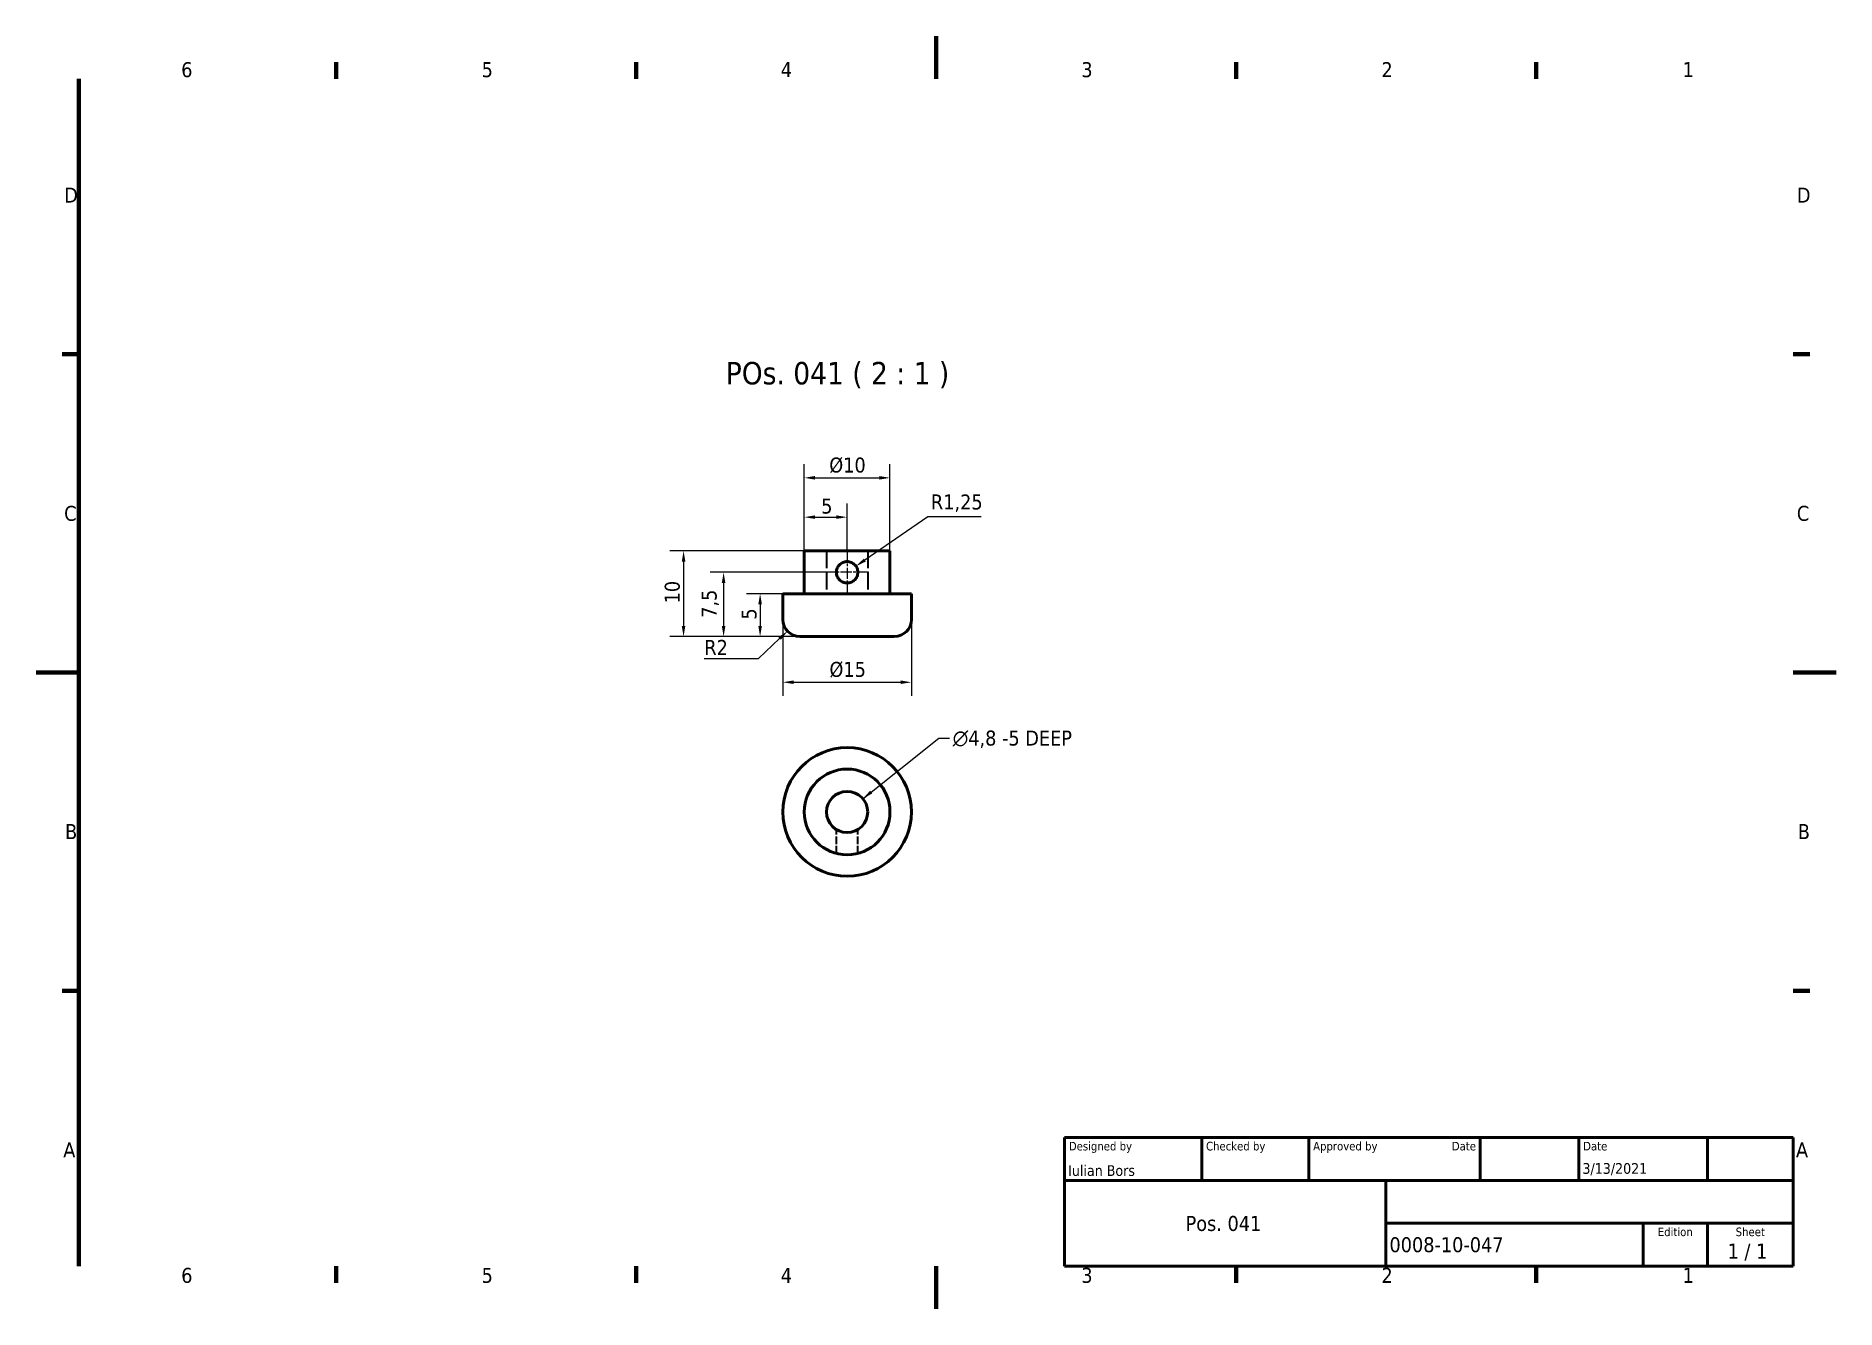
# Model space of a CAD drawing. Header units: millimetres. Extents: x 0 to 210, y 0 to 149.
import ezdxf
from ezdxf.enums import TextEntityAlignment as Align

# ---------------------------------------------------------------- set-up
doc = ezdxf.new("R2010")
doc.units = ezdxf.units.MM
doc.header["$LTSCALE"] = 0.5
doc.linetypes.add('CHAIN', pattern=[0.3543, 0.2362, -0.0295, 0.0591, -0.0295])
doc.linetypes.add('DASHED', pattern=[0.2068, 0.1655, -0.0413])
for name, color, linetype, lineweight in [('Border (ISO)', 7, 'Continuous', 70), ('Center Mark (ISO)', 7, 'Continuous', 25), ('Dimension (ISO)', 7, 'Continuous', 25), ('Hidden (ISO)', 7, 'DASHED', 35), ('Symbol (ISO)', 7, 'Continuous', 25), ('Title (ISO)', 7, 'Continuous', 50), ('Visible (ISO)', 7, 'Continuous', 50)]:
    doc.layers.add(name, color=color, linetype=linetype, lineweight=lineweight)
doc.styles.add('Note Text (ISO)', font='tahoma.ttf')
doc.styles.add('Text Style39', font='tahoma.ttf')
doc.styles.add('Text Style41', font='tahoma.ttf')
doc.styles.add('Text Style45', font='tahoma.ttf')
doc.dimstyles.new('Default - Method 1b (ISO)', dxfattribs={"dimscale": 0.5, "dimtxt": 3.5, "dimasz": 2.5, "dimexe": 3.175, "dimexo": 0, "dimgap": 0.762, "dimtad": 1, "dimtoh": 1, "dimrnd": 1e-08, "dimtxsty": 'Note Text (ISO)', "dimcen": 0.09, "dimdle": 10, "dimclrd": 256, "dimclre": 256, "dimclrt": 256, "dimazin": 2, "dimtfac": 1, "dimtmove": 0, "dimatfit": 3, "dimfxl": 0, "dimtolj": 1, "dimlwd": -1, "dimlwe": -1, "dimarcsym": 0})
doc.dimstyles.new('Default - Method 1b (ISO)$7', dxfattribs={"dimscale": 0.5, "dimtxt": 3.5, "dimasz": 2.5, "dimexe": 3.175, "dimexo": 0, "dimgap": 0.762, "dimtad": 1, "dimtoh": 1, "dimrnd": 1e-08, "dimtxsty": 'Note Text (ISO)', "dimcen": 0.09, "dimdle": 10, "dimclrd": 256, "dimclre": 256, "dimclrt": 256, "dimazin": 2, "dimtfac": 1, "dimtmove": 0, "dimatfit": 3, "dimfxl": 0, "dimtolj": 1, "dimlwd": -1, "dimlwe": -1, "dimarcsym": 0})

# ---------------------------------------------------------------- blocks, each defined once
blk = doc.blocks.new('Borders Default Border')
at = {"layer": 'Border (ISO)'}
for p, q in [((70, 287), (70, 290.9)), ((140, 287), (140, 290.9)), ((280, 287), (280, 290.9)), ((350, 287), (350, 290.9)), ((10, 222.75), (6.1, 222.75)), ((410, 222.75), (413.9, 222.75)), ((10, 74.25), (6.1, 74.25)), ((410, 74.25), (413.9, 74.25)), ((70, 10), (70, 6.1)), ((140, 10), (140, 6.1)), ((280, 10), (280, 6.1)), ((350, 10), (350, 6.1))]:
    blk.add_line(p, q, dxfattribs=at)
at = {"layer": 'Border (ISO)', "flags": 128}
for points in [[(210, 297), (210, 287)], [(10, 10), (10, 287)], [(0, 148.5), (10, 148.5)], [(420, 148.5), (410, 148.5)], [(210, 0), (210, 10)]]:
    blk.add_lwpolyline(points, dxfattribs=at)
at = {"layer": 'Border (ISO)', "char_height": 3.5, "attachment_point": 7, "style": 'Note Text (ISO)'}
for s, insert in [('6', (33.88, 287.33)), ('5', (103.98, 287.33)), ('4', (173.78, 287.4)), ('3', (243.91, 287.33)), ('2', (313.94, 287.4)), ('1', (384.21, 287.4)), ('D', (6.57, 258.13)), ('D', (410.87, 258.13)), ('C', (6.56, 183.81)), ('C', (410.86, 183.81)), ('B', (6.78, 109.63)), ('B', (411.08, 109.63)), ('A', (6.36, 35.38)), ('A', (410.66, 35.38)), ('6', (33.88, 6.03)), ('5', (103.98, 6.03)), ('4', (173.78, 6.1)), ('3', (243.91, 6.03)), ('2', (313.94, 6.1)), ('1', (384.21, 6.1))]:
    blk.add_mtext(s, dxfattribs=dict(at, insert=insert))
blk = doc.blocks.new('*D5')
at = {"layer": 'Defpoints', "color": 0}
for p in [(89.63, 88.44), (75.55, 78.44), (89.13, 78.44)]:
    blk.add_point(p, dxfattribs=at)
at = {"layer": 'Dimension (ISO)'}
for p, q in [((89.63, 88.44), (73.96, 88.44)), ((75.55, 87.19), (75.55, 79.69)), ((89.13, 78.44), (73.96, 78.44))]:
    blk.add_line(p, q, dxfattribs=at)
for points in [[(75.34, 87.19), (75.76, 87.19), (75.55, 88.44)], [(75.34, 79.69), (75.76, 79.69), (75.55, 78.44)]]:
    blk.add_solid(points, dxfattribs=at)
at = {"layer": 'Dimension (ISO)', "insert": (73.35, 82.31), "char_height": 1.75, "attachment_point": 1, "rotation": 90, "style": 'Note Text (ISO)'}
blk.add_mtext('\\A1;10', dxfattribs=at)
blk = doc.blocks.new('*D6')
at = {"layer": 'Defpoints', "color": 0}
for p in [(87.13, 83.44), (84.48, 78.44), (89.13, 78.44)]:
    blk.add_point(p, dxfattribs=at)
at = {"layer": 'Dimension (ISO)'}
for p, q in [((87.13, 83.44), (82.89, 83.44)), ((84.48, 82.19), (84.48, 79.69)), ((89.13, 78.44), (82.89, 78.44))]:
    blk.add_line(p, q, dxfattribs=at)
for points in [[(84.27, 82.19), (84.69, 82.19), (84.48, 83.44)], [(84.27, 79.69), (84.69, 79.69), (84.48, 78.44)]]:
    blk.add_solid(points, dxfattribs=at)
at = {"layer": 'Dimension (ISO)', "insert": (82.31, 80.42), "char_height": 1.75, "attachment_point": 1, "rotation": 90, "style": 'Note Text (ISO)'}
blk.add_mtext('\\A1;5', dxfattribs=at)
blk = doc.blocks.new('*D7')
at = {"layer": 'Defpoints', "color": 0}
for p in [(89.13, 80.44), (87.67, 79.07)]:
    blk.add_point(p, dxfattribs=at)
at = {"layer": 'Dimension (ISO)'}
for p, q in [((84.28, 75.89), (86.76, 78.22)), ((77.97, 75.89), (84.28, 75.89))]:
    blk.add_line(p, q, dxfattribs=at)
blk.add_solid([(86.62, 78.37), (86.9, 78.06), (87.67, 79.07)], dxfattribs=at)
at = {"layer": 'Dimension (ISO)', "insert": (77.97, 78.05), "char_height": 1.75, "attachment_point": 1, "style": 'Note Text (ISO)'}
blk.add_mtext('\\A1;R2', dxfattribs=at)
blk = doc.blocks.new('*D8')
at = {"layer": 'Defpoints', "color": 0}
for p in [(94.63, 92.37), (89.63, 88.44), (94.63, 88.44)]:
    blk.add_point(p, dxfattribs=at)
at = {"layer": 'Dimension (ISO)'}
for p, q in [((89.63, 88.44), (89.63, 93.96)), ((94.63, 88.44), (94.63, 93.96)), ((90.88, 92.37), (93.38, 92.37))]:
    blk.add_line(p, q, dxfattribs=at)
for points in [[(90.88, 92.58), (90.88, 92.17), (89.63, 92.37)], [(93.38, 92.58), (93.38, 92.17), (94.63, 92.37)]]:
    blk.add_solid(points, dxfattribs=at)
at = {"layer": 'Dimension (ISO)', "insert": (91.61, 94.54), "char_height": 1.75, "attachment_point": 1, "style": 'Note Text (ISO)'}
blk.add_mtext('\\A1;5', dxfattribs=at)
blk = doc.blocks.new('*D9')
at = {"layer": 'Defpoints', "color": 0}
for p in [(92.13, 85.94), (80.22, 78.44), (89.13, 78.44)]:
    blk.add_point(p, dxfattribs=at)
at = {"layer": 'Dimension (ISO)'}
for p, q in [((92.13, 85.94), (78.64, 85.94)), ((80.22, 84.69), (80.22, 79.69)), ((89.13, 78.44), (78.64, 78.44))]:
    blk.add_line(p, q, dxfattribs=at)
for points in [[(80.01, 84.69), (80.43, 84.69), (80.22, 85.94)], [(80.01, 79.69), (80.43, 79.69), (80.22, 78.44)]]:
    blk.add_solid(points, dxfattribs=at)
at = {"layer": 'Dimension (ISO)', "insert": (77.66, 80.63), "char_height": 1.75, "attachment_point": 1, "rotation": 90, "style": 'Note Text (ISO)'}
blk.add_mtext('\\A1;7,5', dxfattribs=at)
blk = doc.blocks.new('*D10')
at = {"layer": 'Defpoints', "color": 0}
for p in [(95.66, 86.65), (94.63, 85.94)]:
    blk.add_point(p, dxfattribs=at)
at = {"layer": 'Dimension (ISO)'}
for p, q in [((104.03, 92.42), (96.69, 87.36)), ((110.27, 92.42), (104.03, 92.42))]:
    blk.add_line(p, q, dxfattribs=at)
blk.add_solid([(96.57, 87.53), (96.81, 87.19), (95.66, 86.65)], dxfattribs=at)
at = {"layer": 'Dimension (ISO)', "insert": (104.41, 95.02), "char_height": 1.75, "attachment_point": 1, "style": 'Note Text (ISO)'}
blk.add_mtext('\\A1;R1,25', dxfattribs=at)
blk = doc.blocks.new('*D11')
at = {"layer": 'Defpoints', "color": 0}
for p in [(87.13, 80.44), (102.13, 80.44), (102.13, 73.11)]:
    blk.add_point(p, dxfattribs=at)
at = {"layer": 'Dimension (ISO)'}
for p, q in [((87.13, 80.44), (87.13, 71.53)), ((102.13, 80.44), (102.13, 71.53)), ((88.38, 73.11), (100.88, 73.11))]:
    blk.add_line(p, q, dxfattribs=at)
for points in [[(88.38, 73.32), (88.38, 72.91), (87.13, 73.11)], [(100.88, 73.32), (100.88, 72.91), (102.13, 73.11)]]:
    blk.add_solid(points, dxfattribs=at)
at = {"layer": 'Dimension (ISO)', "insert": (92.57, 75.49), "char_height": 1.75, "attachment_point": 1, "style": 'Note Text (ISO)'}
blk.add_mtext('\\A1;\\fTahoma|b0|i0;\\H1.7500;Ø15', dxfattribs=at)
blk = doc.blocks.new('*D12')
at = {"layer": 'Defpoints', "color": 0}
for p in [(99.63, 96.96), (89.63, 88.44), (99.63, 88.44)]:
    blk.add_point(p, dxfattribs=at)
at = {"layer": 'Dimension (ISO)'}
for p, q in [((89.63, 88.44), (89.63, 98.55)), ((90.88, 96.96), (98.38, 96.96)), ((99.63, 88.44), (99.63, 98.55))]:
    blk.add_line(p, q, dxfattribs=at)
for points in [[(90.88, 97.17), (90.88, 96.75), (89.63, 96.96)], [(98.38, 97.17), (98.38, 96.75), (99.63, 96.96)]]:
    blk.add_solid(points, dxfattribs=at)
at = {"layer": 'Dimension (ISO)', "insert": (92.55, 99.33), "char_height": 1.75, "attachment_point": 1, "style": 'Note Text (ISO)'}
blk.add_mtext('\\A1;\\fTahoma|b0|i0;\\H1.7500;Ø10', dxfattribs=at)
blk = doc.blocks.new('Title Blocks I.A.B')
at = {"layer": 'Title (ISO)'}
for p, q in [((270.07, 130), (100.07, 130)), ((100.07, 130), (100.07, 100)), ((132.07, 120), (132.07, 130)), ((157.07, 120), (157.07, 130)), ((197.07, 120), (197.07, 130)), ((220.07, 120), (220.07, 130)), ((250.07, 120), (250.07, 130)), ((270.07, 100), (270.07, 130)), ((100.07, 120), (270.07, 120)), ((175.07, 120), (175.07, 100)), ((270.07, 110), (175.07, 110)), ((235.07, 100), (235.07, 110)), ((250.07, 100), (250.07, 110)), ((100.07, 100), (270.07, 100))]:
    blk.add_line(p, q, dxfattribs=at)
at = {"layer": 'Title (ISO)', "style": 'Text Style41'}
for s, p in [('Designed by', (101.07, 129)), ('Checked by', (133.07, 129)), ('Approved by', (158.07, 129)), ('Date', (221.07, 129))]:
    blk.add_text(s, height=2, dxfattribs=at).set_placement(p, align=Align.TOP_LEFT)
blk.add_text('Date', height=2, dxfattribs=at).set_placement((196.07, 129), align=Align.TOP_RIGHT)
for s, p in [('Edition', (242.57, 109)), ('Sheet', (260.07, 109))]:
    blk.add_text(s, height=2, dxfattribs=at).set_placement(p, align=Align.TOP_CENTER)
at = {"layer": 'Title (ISO)', "style": 'Note Text (ISO)'}
blk.add_text('1 / 1 ', height=3.5, dxfattribs=at).set_placement((260.07, 103.5), align=Align.MIDDLE_CENTER)
at = {"layer": 'Title (ISO)'}
for tag, p, height, style in [('AUTHOR_001', (100.92, 121.05), 2.5, 'Text Style39'), ('CREATION_DATE_001', (220.91, 121.54), 2.5, 'Text Style39'), ('COMPANY_001', (128.3, 108.21), 3.5, 'Note Text (ISO)'), ('PART_NUMBER_001', (175.88, 103.25), 3.5, 'Note Text (ISO)')]:
    blk.add_attdef(tag, p, '', height=height, dxfattribs=dict(at, style=style))
at = {"layer": 'Title (ISO)', "style": 'Text Style39'}
for tag, p in [('CHECKED_BY', (133.07, 121)), ('ENG_APPROVED_BY', (158.07, 121))]:
    blk.add_attdef(tag, text='', height=2.5, dxfattribs=at).set_placement(p, align=Align.BOTTOM_LEFT)
blk.add_attdef('ENG_APPROVAL_DATE', text='', height=2.5, dxfattribs=at).set_placement((196.07, 121), align=Align.BOTTOM_RIGHT)
at = {"layer": 'Title (ISO)', "style": 'Note Text (ISO)'}
for tag, p in [('TITLE', (222.57, 115)), ('REVISION_NUMBER', (242.57, 103.5))]:
    blk.add_attdef(tag, text='', height=3.5, dxfattribs=at).set_placement(p, align=Align.MIDDLE_CENTER)

msp = doc.modelspace()

# ---------------------------------------------------------------- linework, layer by layer
at = {"layer": 'Center Mark (ISO)', "linetype": 'CHAIN', "ltscale": 11.11157}
for p, q in [((94.6321, 88.4397), (94.6321, 83.4399)), ((97.132, 85.9398), (92.1322, 85.9398))]:
    msp.add_line(p, q, dxfattribs=at)
at = {"layer": 'Hidden (ISO)', "ltscale": 24.17795}
for p, q in [((92.232, 88.4398), (92.232, 83.4398)), ((97.032, 88.4398), (97.032, 83.4398))]:
    msp.add_line(p, q, dxfattribs=at)
at = {"layer": 'Hidden (ISO)', "ltscale": 10.632293}
for p, q in [((93.382, 53.1403), (93.382, 55.9328)), ((95.882, 53.1403), (95.882, 55.9328))]:
    msp.add_line(p, q, dxfattribs=at)
at = {"layer": 'Visible (ISO)'}
for p, q in [((89.632, 88.4398), (99.632, 88.4398)), ((89.632, 88.4398), (89.632, 83.4398)), ((99.632, 88.4398), (99.632, 83.4398)), ((87.132, 83.4398), (102.132, 83.4398)), ((87.132, 83.4398), (87.132, 80.4398)), ((102.132, 83.4398), (102.132, 80.4398)), ((100.132, 78.4398), (89.132, 78.4398))]:
    msp.add_line(p, q, dxfattribs=at)
for radius in [7.5, 5, 2.4]:
    msp.add_circle((94.632, 57.9815), radius, dxfattribs=at)
for centre, start, end in [((89.132, 80.4398), 180, 270), ((100.132, 80.4398), 270, 0)]:
    msp.add_arc(centre, 2, start, end, dxfattribs=at)
msp.add_open_spline([(95.882, 85.9398), (95.882, 85.7821), (95.8504, 85.6144), (95.7226, 85.3066), (95.6265, 85.1665), (95.4053, 84.9453), (95.2652, 84.8492), (94.9574, 84.7214), (94.7897, 84.6898), (94.4744, 84.6898), (94.3066, 84.7214), (93.9989, 84.8492), (93.8587, 84.9453), (93.6375, 85.1665), (93.5414, 85.3066), (93.4137, 85.6144), (93.382, 85.7821), (93.382, 86.0975), (93.4137, 86.2652), (93.5414, 86.573), (93.6375, 86.7131), (93.8587, 86.9343), (93.9989, 87.0304), (94.3066, 87.1582), (94.4744, 87.1898), (94.7897, 87.1898), (94.9574, 87.1582), (95.2652, 87.0304), (95.4053, 86.9343), (95.6265, 86.7131), (95.7226, 86.573), (95.8504, 86.2652), (95.882, 86.0975), (95.882, 85.9398)], degree=3, knots=[0, 0, 0, 0, 0.047306029, 0.047306029, 0.094612058, 0.094612058, 0.141911473, 0.141911473, 0.189210888, 0.189210888, 0.236510302, 0.236510302, 0.283809717, 0.283809717, 0.331115746, 0.331115746, 0.378421775, 0.378421775, 0.425727804, 0.425727804, 0.473033833, 0.473033833, 0.520333248, 0.520333248, 0.567632663, 0.567632663, 0.614932077, 0.614932077, 0.662231492, 0.662231492, 0.709537521, 0.709537521, 0.75684355, 0.75684355, 0.75684355, 0.75684355], dxfattribs=at)

# ---------------------------------------------------------------- block references
at = {"xscale": 0.5, "yscale": 0.5, "zscale": 0.5}
msp.add_blockref('Borders Default Border', (0, 0), dxfattribs=at)
msp.add_blockref('Title Blocks I.A.B', (69.9643, -45), dxfattribs=at).add_auto_attribs({'PART_NUMBER_001': '0008-10-047', 'COMPANY_001': 'Pos. 041', 'AUTHOR_001': 'Iulian Bors', 'CREATION_DATE_001': '3/13/2021'})

# ---------------------------------------------------------------- texts
at = {"layer": 'Symbol (ISO)', "insert": (80.4778, 107.3843), "char_height": 2.62, "attachment_point": 7, "style": 'Text Style45'}
msp.add_mtext('POs. 041 ( 2 : 1 )', dxfattribs=at)
at = {"layer": 'Symbol (ISO)', "insert": (106.9502, 67.477), "char_height": 1.75, "width": 14.81304, "attachment_point": 1, "line_spacing_factor": 0.6125, "style": 'Note Text (ISO)'}
msp.add_mtext('\\fAIGDT|b0|i0;\\H1.7500;n\\fTahoma|b0|i0;\\H1.7500;4,8 -5 DEEP', dxfattribs=at)

# ---------------------------------------------------------------- dimensions: what is measured, and where the dimension line sits
at = {"layer": 'Dimension (ISO)'}
for base, p1, p2, picture, middle in [((99.632, 96.9591), (89.632, 88.4398), (99.632, 88.4398), '*D12', (94.632, 96.9591)), ((102.132, 73.1134), (87.132, 80.4398), (102.132, 80.4398), '*D11', (94.632, 73.1134))]:
    dim = msp.add_linear_dim(base=base, p1=p1, p2=p2, angle=180, text='\\fTahoma|b0|i0;\\H1.7500;Ø<>', dimstyle='Default - Method 1b (ISO)', override={"dimgap": 0.762, "dimtoh": 0, "dimdec": 2, "dimtol": 0, "dimlim": 0, "dimtp": 0, "dimtm": 0, "dimtdec": 2, "dimtofl": 0, "dimatfit": 1}, dxfattribs=at)
    dim.commit()
    dim.dimension.update_dxf_attribs({"geometry": picture, "text_midpoint": middle, "dimtype": 160})
for base, p1, p2, angle, picture, middle in [((94.6321, 92.3742), (89.632, 88.4398), (94.6321, 88.4397), 180, '*D8', (92.1321, 92.3742)), ((75.5519, 78.4398), (89.632, 88.4398), (89.132, 78.4398), 90, '*D5', (75.5519, 83.4398)), ((80.2225, 78.4398), (92.1322, 85.9398), (89.132, 78.4398), 90, '*D9', (80.2225, 82.1898)), ((84.4779, 78.4398), (87.132, 83.4398), (89.132, 78.4398), 90, '*D6', (84.4779, 80.9398))]:
    dim = msp.add_linear_dim(base=base, p1=p1, p2=p2, angle=angle, dimstyle='Default - Method 1b (ISO)', override={"dimgap": 0.762, "dimtoh": 0, "dimdec": 2, "dimtol": 0, "dimlim": 0, "dimtp": 0, "dimtm": 0, "dimtdec": 2, "dimtofl": 0, "dimatfit": 1}, dxfattribs=at)
    dim.commit()
    dim.dimension.update_dxf_attribs({"geometry": picture, "text_midpoint": middle, "dimtype": 160})
for center, mpoint, override, picture, middle in [((94.6321, 85.9398), (95.6611, 86.6494), {"dimgap": 0.762, "dimtih": 1, "dimdec": 2, "dimlfac": 1.000073, "dimcen": 0, "dimtol": 0, "dimlim": 0, "dimtp": 0, "dimtm": 0, "dimtdec": 2, "dimtofl": 0}, '*D10', (107.3389, 92.4192)), ((89.132, 80.4398), (87.6735, 79.0713), {"dimgap": 0.762, "dimtih": 1, "dimdec": 2, "dimlfac": 1, "dimcen": 0, "dimtol": 0, "dimlim": 0, "dimtp": 0, "dimtm": 0, "dimtdec": 2, "dimtofl": 0}, '*D7', (79.2296, 75.8858))]:
    dim = msp.add_radius_dim(center=center, mpoint=mpoint, dimstyle='Default - Method 1b (ISO)', override=override, dxfattribs=at)
    dim.commit()
    dim.dimension.update_dxf_attribs({"geometry": picture, "text_midpoint": middle, "dimtype": 164})

# ---------------------------------------------------------------- leaders
at = {"layer": 'Symbol (ISO)', "annotation_type": 0, "has_hookline": 1, "hookline_direction": 0, "text_width": 14.5552}
msp.add_leader([(96.4683, 59.5269), (105.3192, 66.602), (106.5692, 66.602)], dimstyle='Default - Method 1b (ISO)$7', override={"dimtad": 0}, dxfattribs=at)

doc.saveas('drawing.dxf')
